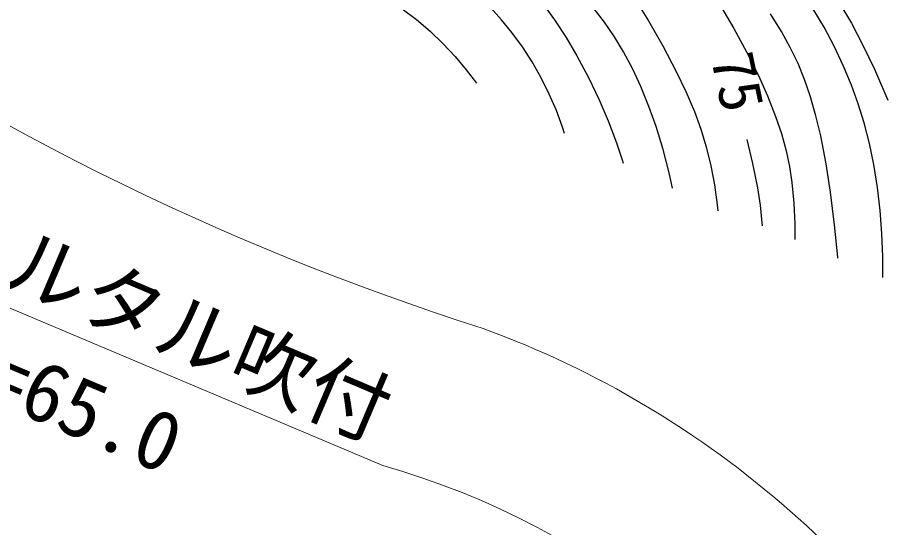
# Model space of a CAD drawing. Units: millimetres, scale not verified. Extents: x 40000 to 680000, y 20000 to 380000.
# Drawn here: x 343584 to 370166, y 222527 to 238198 of the extents above; entities that cross this region are included whole.
import ezdxf
from ezdxf.enums import TextEntityAlignment as Align

# ---------------------------------------------------------------- set-up
doc = ezdxf.new("R2010")
doc.units = ezdxf.units.MM
doc.header["$LTSCALE"] = 1000
doc.layers.add('M-BGD', color=7, linetype='Continuous', lineweight=25)
doc.layers.add('M-STR-HTXT', color=7, linetype='Continuous', lineweight=13)
doc.styles.add('ＭＳ ゴシック', font='')
doc.styles.get('ＭＳ ゴシック').set_extended_font_data('MS Gothic')

msp = doc.modelspace()

# ---------------------------------------------------------------- linework, layer by layer
at = {"layer": 'M-BGD'}
for p, q in [((361597, 238046), (361081, 238724)), ((365054, 238720), (365564, 237856)), ((355393, 238461), (355827, 238129)), ((358444, 238126), (358103, 238499)), ((359715, 238601), (360067, 238121)), ((362587, 238666), (362946, 238090)), ((368335, 237898), (367996, 238474)), ((368825, 238616), (369177, 238017)), ((367026, 237768), (366691, 238306)), ((355827, 238129), (356246, 237770)), ((358758, 237737), (358444, 238126)), ((360067, 238121), (360421, 237578)), ((361905, 237600), (361597, 238046)), ((362946, 238090), (363385, 237320)), ((369177, 238017), (369541, 237319)), ((356246, 237770), (356642, 237392)), ((359080, 237291), (358758, 237737)), ((365564, 237856), (365955, 237143)), ((367299, 237276), (367026, 237768)), ((368648, 237308), (368335, 237898)), ((356642, 237392), (357017, 236993)), ((360421, 237578), (360750, 237019)), ((362187, 237137), (361905, 237600)), ((359377, 236827), (359080, 237291)), ((362467, 236609), (362187, 237137)), ((363385, 237320), (363800, 236531)), ((365955, 237143), (366323, 236409)), ((367542, 236776), (367299, 237276)), ((368927, 236717), (368648, 237308)), ((369541, 237319), (369879, 236606)), ((357017, 236993), (357355, 236590)), ((360750, 237019), (361105, 236351)), ((357355, 236590), (357669, 236173)), ((359654, 236339), (359377, 236827)), ((362717, 236071), (362467, 236609)), ((367741, 236290), (367542, 236776)), ((369176, 236119), (368927, 236717)), ((369879, 236606), (370294, 235654)), ((359905, 235836), (359654, 236339)), ((361105, 236351), (361434, 235667)), ((363800, 236531), (364094, 235923)), ((366323, 236409), (366600, 235790)), ((362964, 235464), (362717, 236071)), ((367912, 235792), (367741, 236290)), ((369386, 235544), (369176, 236119)), ((360124, 235333), (359905, 235836)), ((364094, 235923), (364359, 235303)), ((366600, 235790), (366851, 235156)), ((368088, 235178), (367912, 235792)), ((361434, 235667), (361717, 235015)), ((369566, 234960), (369386, 235544)), ((360313, 234823), (360124, 235333)), ((363183, 234849), (362964, 235464)), ((364359, 235303), (364552, 234766)), ((361717, 235015), (361972, 234348)), ((366851, 235156), (367027, 234636)), ((368234, 234560), (368088, 235178)), ((360372, 234633), (360313, 234823)), ((363400, 234140), (363183, 234849)), ((364552, 234766), (364716, 234219)), ((369728, 234325), (369566, 234960)), ((367027, 234636), (367176, 234103)), ((368397, 233700), (368234, 234560)), ((361972, 234348), (362145, 233820)), ((364716, 234219), (364859, 233639)), ((366149, 233707), (365974, 234450)), ((369860, 233684), (369728, 234325)), ((363587, 233426), (363400, 234140)), ((367176, 234103), (367278, 233617)), ((362145, 233820), (362171, 233723)), ((366303, 232963), (366149, 233707)), ((368532, 232832), (368397, 233700)), ((369974, 232977), (369860, 233684)), ((363691, 232955), (363587, 233426)), ((364859, 233639), (364972, 233052)), ((367278, 233617), (367352, 233124)), ((364972, 233052), (365058, 232445)), ((366388, 232427), (366303, 232963)), ((367352, 233124), (367411, 232494)), ((370057, 232271), (369974, 232977)), ((368661, 231829), (368532, 232832)), ((365058, 232445), (365075, 232255)), ((366442, 231889), (366388, 232427)), ((367411, 232494), (367440, 231858)), ((370113, 231562), (370057, 232271)), ((366446, 231800), (366442, 231889)), ((367440, 231858), (367444, 231371)), ((368761, 230829), (368661, 231829)), ((370139, 230855), (370113, 231562)), ((368762, 230804), (368761, 230829)), ((370138, 230212), (370139, 230855))]:
    msp.add_line(p, q, dxfattribs=at)
at = {"layer": 'M-STR-HTXT'}
msp.add_line((342217, 229753), (354795, 224439), dxfattribs=at)
for centre, radius, start, end in [((382868, 307107), 82347, 216.96905, 252.33025), ((347704, 200831), 29614, 27.3001, 69.9172), ((348040, 200746), 24637, 26.6002, 74.0859)]:
    msp.add_arc(centre, radius, start, end, dxfattribs=at)

# ---------------------------------------------------------------- texts
at = {"layer": 'M-BGD', "style": 'ＭＳ ゴシック'}
msp.add_text('75', height=1320, rotation=282, dxfattribs=at).set_placement((364472, 236878), align=Align.BOTTOM_LEFT)
at = {"layer": 'M-STR-HTXT', "style": 'ＭＳ ゴシック'}
for s, p in [('モルタル吹付', (340523, 230507)), ('L=65.0', (341017, 226556))]:
    msp.add_text(s, height=1833, rotation=337, dxfattribs=at).set_placement(p, align=Align.BOTTOM_LEFT)

doc.saveas('drawing.dxf')
